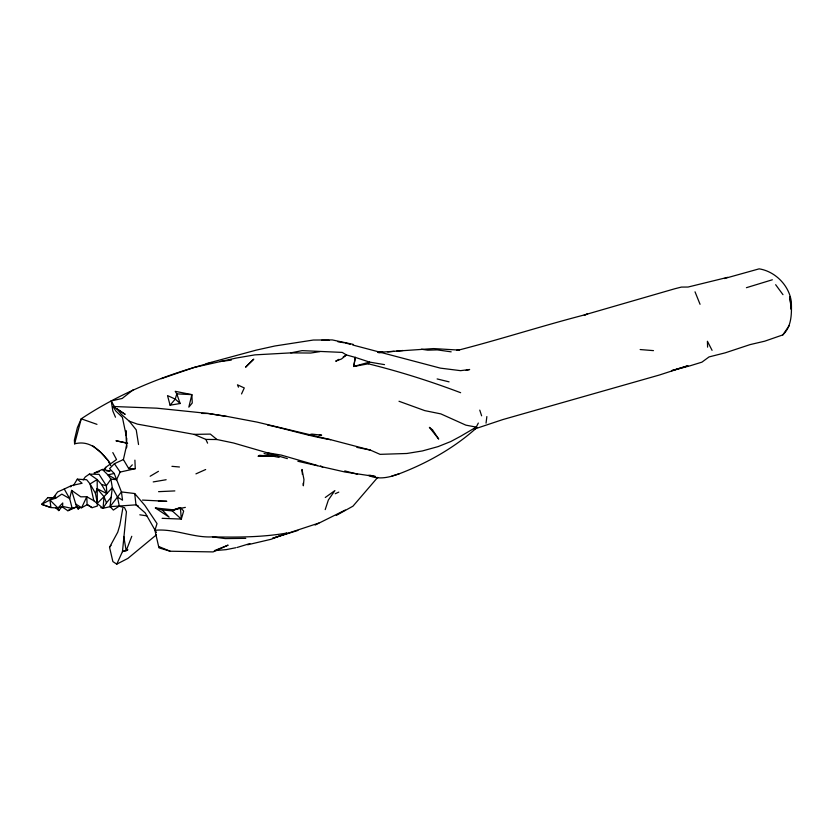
<?xml version="1.0" encoding="UTF-8"?>
<svg xmlns="http://www.w3.org/2000/svg" width="833" height="833" viewBox="0 0 833 833"><rect width="100%" height="100%" fill="white"/><g stroke="black" fill="none" stroke-linecap="round" stroke-linejoin="round"><path stroke-width="1.25" d="M55.894 507.995L58.789 510.587L61.913 506.693L67.848 510.744L72.19 508.453L69.68 498.634L71.617 490.387L80.759 496.832L86.788 496.728L87.111 504.715L92.099 507.661L97.315 506.058L97.18 479.548L89.391 474.102L85.299 476.913L83.175 479.985M126.616 447.154L126.731 438.22M100.762 507.661L103.063 508.297L104.01 496.666L112.32 487.659L110.924 479.173L107.894 474.872L102.397 469.448L94.046 473.082L99.491 471.593M119.004 506.172L124.544 507.651L126.439 511.701L122.461 551.592L116.766 564.149L112.872 561.588L109.54 547.271L117.755 532.162L119.837 525.134L122.774 508.453M71.617 490.387L76.636 506.933L78.167 509.036L79.614 507.651L81.624 507.734L86.788 496.728L93.858 500.768L103.063 508.297L110.018 506.662L112.32 487.659L117.484 497.072L119.296 506.068L113.361 510.056L109.81 506.37M486.045 423.143L486.857 416.573M112.819 452.569L116.537 459.524L105.718 467.365L105.343 469.083L103.5 470.041M134.904 460.128L135.258 468.687L128.73 468.615L123.399 459.556L126.533 445.686L125.845 430.484L126.137 433.066M110.268 463.387C101.345 452.1 90.859 439.543 74.595 443.843L81.238 418.812C120.91 392.395 165.944 374.548 211.957 362.48M235.801 547.739L226.055 549.655L214.404 550.644L228.127 545.136L213.092 551.915L170.171 551.227L158.926 547.833L154.938 530.288L157.031 523.603L144.89 505.464L134.707 493.532L121.441 491.928L114.204 473.467L109.55 468.615L114.413 463.7L123.399 459.556M325.203 509.609L328.358 500.008L334.887 490.585L325.276 497.488M97.169 488.742L104.01 496.666L97.357 503.257L95.451 493.323L97.169 488.742L106.843 493.553L106.364 485.722L99.033 474.341L89.391 474.102M131.781 536.296L126.2 550.686L122.461 551.592L127.876 549.77L126.2 550.686L123.742 536.494M474.279 429.099L502.788 419.582L659.392 375.017L687.933 365.749L671.533 370.685L690.234 365.749L701.917 362.157L709.05 356.92L725.251 352.828L750.116 344.602L764.673 341.197L782.812 334.908C791.86 326.255 791.673 313.739 791.35 302.129C789.517 285.802 775.284 271.329 759.123 268.851L724.325 278.555M241.539 393.947L244.277 387.939L237.478 384.815L238.457 387.158M93.858 500.768L90.068 483.942L97.18 479.548L101.605 484.535L106.364 485.722L110.924 479.173L116.568 479.673L120.16 472.061L135.258 468.687M126.22 435.763L122.399 417.333L115.797 410.992L112.965 406.483L156.812 408.18L208.323 413.491L227.482 416.51L257.105 422.112L330.607 439.678L370.341 450.08L380.067 454.349L406.868 453.485L422.383 450.945L438.106 446.603L450.768 441.542L460.743 436.2L476.216 427.11L478.329 423.049M73.377 485.66L77.302 479.152L86.674 479.735L90.068 483.942L95.451 493.323M103.063 508.297L106.478 502.778L111.341 497.093M79.499 506.974L78.167 509.036L77.531 506.631M782.812 334.908L789.07 325.88M70.638 486.847L71.555 485.566L82.092 483.275L77.302 479.152M161.3 378.682L194.453 367.343L236.239 358.044L254.908 354.868L290.748 352.88L302.119 350.631L342.217 352.401L346.497 354.973L355.306 357.399L353.733 366.489L368.301 363.802L369.56 362.095L384.513 364.635M117.484 497.072L121.441 491.928L122.534 500.196L117.484 497.072L110.018 506.662L135.987 504.85L138.247 505.943M109.54 547.271L111.091 545.313M170.088 405.192L175.263 399.09L176.794 393.874L175.201 391.312L191.85 394.634L192.256 402.995L188.831 407.139L191.85 394.634L176.794 393.874L180.147 403.516L170.088 405.192L167.516 395.592L175.263 399.09L180.147 403.516M377.713 477.371L352.973 506.172L336.251 515.429M47.877 497.561L53.093 498.051L57.644 491.918L64.245 489.023L69.68 498.634L61.829 494.115L55.634 498.249L47.877 497.561L41.65 504.34L50.948 507.568L57.966 508.015L62.59 506.391L72.19 508.453L76.636 506.933L67.848 510.744M103.313 469.947L105.718 467.365M58.789 510.587L57.966 508.015L62.746 502.976L62.59 506.391L61.913 506.693M128.73 468.615L132.312 464.845M477.09 427.391C455.536 446.894 429.713 461.721 402.756 472.426C391.739 476.778 379.796 480.62 368.373 475.32M156.312 534.901L127.928 558.381L116.766 564.149M55.624 495.895L53.093 498.051L55.634 498.249L49.907 500.008L41.65 504.34L50.948 507.568L49.907 500.008L57.966 508.015M133.082 389.886L122.159 398.476L111.237 400.912L112.83 411.002L115.485 417.218M150.169 476.247L158.437 471.332M338.927 359.325L335.689 361.189L341.468 359.002L346.497 354.973L343.248 356.836M87.111 504.715L81.624 507.734L75.616 503.996M237.02 547.5L249.879 543.564M315.124 525.04L345.268 510.056M64.245 489.023L71.555 485.566M335.23 493.73L338.781 492.116M195.932 473.873L205.668 469.52M272.745 538.233L318.852 523.072M746.42 287.687L772.326 279.784M272.755 538.285L297.902 530.423M391.906 476.018L399.257 473.727M206.001 363.729L256.21 350.131L274.952 345.976L313.291 340.041L332.242 339.916L353.15 344.362M466.168 370.383L469.666 369.498L460.576 370.664L440.376 368.134L352.713 344.997M153.22 481.922L166.142 479.725M247.672 544.772L271.204 539.253L286.948 533.037C262.395 537.306 237.353 537.358 212.509 536.879C192.819 537.972 174.534 528.341 154.938 530.288M308.272 434.951L311.875 434.097L321.642 435.159L319.216 435.253M727.698 277.327L688.048 287.041L681.404 287.083L674.824 288.749L584.266 314.957L587.567 314.124C544.313 325.151 501.768 339.01 458.473 350.131L459.056 350.099L433.639 348.579L377.547 352.411L382.628 351.724M114.204 473.467L107.894 474.872L116.568 479.673M185.353 507.38L173.441 509.827L155.396 507.984L169.141 517.158L162.227 509.983L155.396 507.984M319.914 351.63L310.73 353.036L290.748 352.88M220.12 361.501L231.262 360.127M378.796 352.807L381.347 352.557M387.73 351.953L394.113 351.339M396.675 351.099L403.057 350.495M456.619 350.297L459.056 350.099M321.548 340.322L329.139 340.374M158.562 491.668L174.857 490.908M261.906 456.067L258.053 456.224L272.183 455.974M265.758 455.911L272.172 455.651M112.965 406.483L125.179 414.355L116.714 408.597L121.628 414.595L129.23 421.165L137.351 424.112L194.099 434.378L210.343 434.097L217.017 439.532L233.573 443L287.364 458.629M245.766 538.347L225.222 538.587L212.509 536.879M158.437 501.247L166.777 501.299L142.485 500.092M201.805 413.428L208.323 413.491L226.607 416.469M106.697 470.999L110.133 471.03L102.397 469.448M194.099 434.378L205.876 439.418L217.017 439.532M272.172 455.849L259.292 455.464L273.016 456.161L279.138 457.421M162.112 518.324L181.323 519.074L183.666 511.035L180.386 507.568L173.441 509.827L172.244 510.879L162.227 509.983M640.16 349.548L653.489 350.631M171.931 466.334L179.449 466.99M297.86 461.274L344.997 472.009L375.621 476.58L369.602 475.143M451.174 351.838L437.273 349.881L427.777 350.162L421.436 349.235M139.809 514.815L146.827 515.856M337.969 341.78L344.279 342.779M267.424 452.777L281.325 455.099L317.55 465.574M267.539 425.007C288.624 429.484 309.23 436.221 330.607 439.678M476.216 427.11L465.855 425.142L440.865 413.897L424.778 410.627L399.007 401.267M127.626 443.291L115.954 440.751L126.824 443.021M356.816 447.352L370.341 450.08M437.127 378.932L449.07 381.858M264.082 453.548L275.223 456.265M368.301 363.802C399.632 371.528 430.463 381.295 460.628 392.707M344.779 470.905L357.555 474.269M345.539 342.977L350.318 344.321M96.972 424.351L81.238 418.812L77.365 427.662L74.376 440.116L74.595 443.843M158.801 546.542L170.171 551.227M320.663 465.918L322.715 467.292M88.017 504.933L92.099 507.661M92.827 445.884L101.137 452.694L108.707 461.066M120.16 472.061L114.413 463.7M129.23 421.165L136.237 429.88L138.538 444.53M775.648 284.688L782.968 294.663M108.519 461.753L110.81 465.626M101.605 484.535L106.843 493.553M156.375 532.464L145.181 512.868L135.987 504.85L134.707 493.532M111.237 400.912L114.808 407.358M712.069 350.339L707.425 341.27L707.592 347.153M205.876 439.418L207.584 443.156M104.01 496.666L106.478 502.778M695.024 291.821L700.053 304.295M479.766 410.128L481.63 415.823M302.41 474.487L301.994 469.468L303.951 479.516L303.358 485.764L303.15 483.265M126.533 445.686L126.543 447.8M355.306 357.399L353.733 366.489L369.56 362.095L355.306 357.399M248.192 364.479L245.579 367.218L253.773 359.148L248.192 364.479M180.386 507.568L172.244 510.879L181.323 519.074L180.386 507.568M432.535 429.901L429.391 427.35L438.71 439.085L432.535 429.901M791.006 305.596L789.726 296.715L791.288 309.459L791.006 305.596"/></g></svg>
